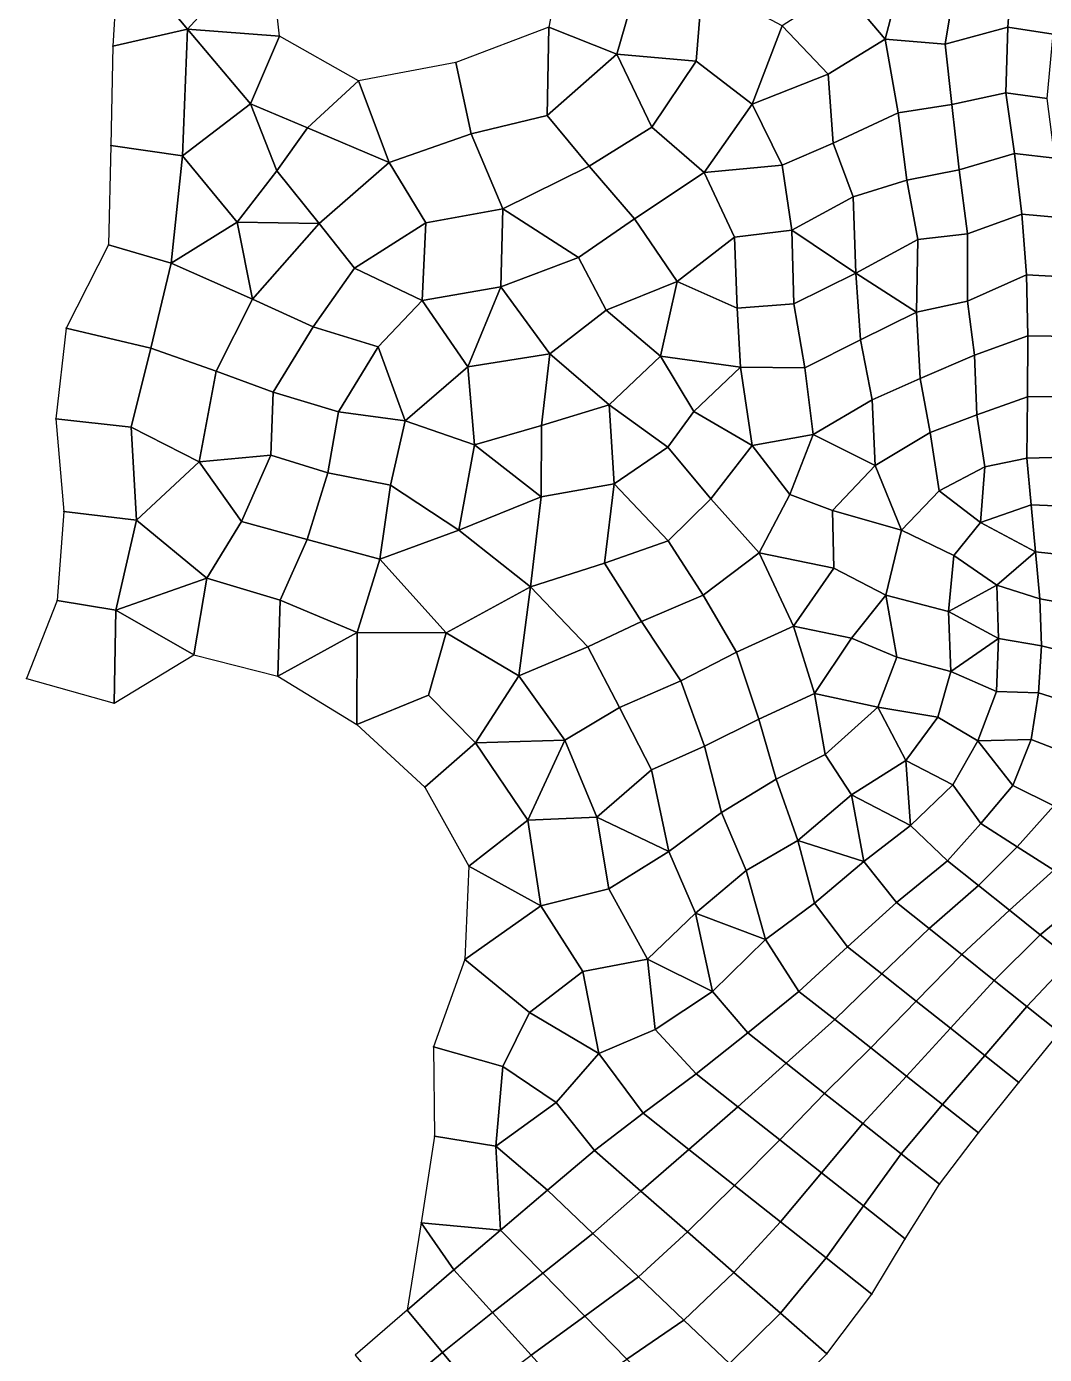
# Model space of a CAD drawing. Extents: x 391089 to 406232, y 6461839 to 6471033.
# Drawn here: x 401178 to 401794, y 6468555 to 6469359 of the extents above; entities that cross this region are included whole.
import ezdxf

# ---------------------------------------------------------------- set-up
doc = ezdxf.new("R2010")
doc.units = 0
for name, color, linetype in [('MESH_BOUND', 25, 'CONTINUOUS'), ('MESH_ELEMS', 18, 'CONTINUOUS'), ('MESH_NODES', 18, 'CONTINUOUS')]:
    doc.layers.add(name, color=color, linetype=linetype)

msp = doc.modelspace()

# ---------------------------------------------------------------- linework, layer by layer
at = {"layer": 'MESH_BOUND', "color": 25}
for points in [[(401505.142, 6469417.38, 6.546), (401494.014, 6469358.55, 4.592)], [(401233.643, 6469407.11, 6.257), (401230.138, 6469347.1, 6.205)], [(401330.857, 6469353.27, 5.909), (401324.575, 6469411.46, 5.695)], [(401494.014, 6469358.55, 4.592), (401437.785, 6469337.23, 4.388)], [(401378.838, 6469326.16, 5.736), (401330.857, 6469353.27, 5.909)], [(401230.138, 6469347.1, 6.205), (401228.76, 6469286.97, 6.684)], [(401437.785, 6469337.23, 4.388), (401378.838, 6469326.16, 5.736)], [(401228.76, 6469286.97, 6.684), (401227.383, 6469226.85, 4.421)], [(401227.383, 6469226.85, 4.421), (401201.821, 6469176.49, 3.175)], [(401201.821, 6469176.49, 3.175), (401195.595, 6469121.65, 3.375)], [(401195.595, 6469121.65, 3.375), (401200.465, 6469065.51, 4.362)], [(401200.465, 6469065.51, 4.362), (401196.325, 6469011.66, 5.537)], [(401196.325, 6469011.66, 5.537), (401177.834, 6468964.44, 3.507)], [(401230.954, 6468949.43, 4.406), (401279.167, 6468978.84, 5.826)], [(401279.167, 6468978.84, 5.826), (401329.901, 6468965.96, 3.94)], [(401329.901, 6468965.96, 3.94), (401377.773, 6468936.52, 3.84)], [(401177.834, 6468964.44, 3.507), (401230.954, 6468949.43, 4.406)], [(401377.773, 6468936.52, 3.84), (401418.859, 6468898.77, 4.076)], [(401418.859, 6468898.77, 4.076), (401445.504, 6468850.85, 4.583)], [(401445.504, 6468850.85, 4.583), (401443.245, 6468794.42, 4.25)], [(401443.245, 6468794.42, 4.25), (401424.222, 6468741.55, 3.701)], [(401778.575, 6468719.85, 6.029), (401803.187, 6468750.17, 0.372)], [(401424.222, 6468741.55, 3.701), (401424.7, 6468687.43, 3.471)], [(401754.056, 6468689.47, 5.296), (401778.575, 6468719.85, 6.029)], [(401424.7, 6468687.43, 3.471), (401416.743, 6468635.05, 4.74)], [(401730.43, 6468658.42, 0.207), (401754.056, 6468689.47, 5.296)], [(401709.738, 6468625.32, 0.165), (401730.43, 6468658.42, 0.207)], [(401416.743, 6468635.05, 4.74), (401408.289, 6468582.2, 1.74)], [(401689.515, 6468591.91, 2.942), (401709.738, 6468625.32, 0.165)], [(401662.349, 6468555.8, 1.501), (401689.515, 6468591.91, 2.942)], [(401408.289, 6468582.2, 1.74), (401376.678, 6468554.92, 1.59)], [(401630.832, 6468523.68, 0.147), (401662.349, 6468555.8, 1.501)]]:
    msp.add_polyline3d(points, dxfattribs=at)
at = {"layer": 'MESH_ELEMS', "color": 178}
for points in [[(401233.643, 6469407.11, 6.257), (401275.284, 6469357.4, 3.971), (401324.575, 6469411.46, 5.695), (401258.901, 6469457.72, 5.839)], [(401494.014, 6469358.55, 4.592), (401535.255, 6469342.34, 4.925), (401548.262, 6469387.87, 5.335), (401505.142, 6469417.38, 6.546)], [(401233.643, 6469407.11, 6.257), (401230.138, 6469347.1, 6.205), (401275.284, 6469357.4, 3.971), (401233.643, 6469407.11, 6.257)], [(401324.575, 6469411.46, 5.695), (401275.284, 6469357.4, 3.971), (401330.857, 6469353.27, 5.909), (401324.575, 6469411.46, 5.695)], [(401671.194, 6469382.65, 5.361), (401697.62, 6469351.37, 4.777), (401708.07, 6469391.58, 5.887), (401671.194, 6469382.65, 5.361)], [(401733.961, 6469348.35, 5.578), (401740.892, 6469391.5, 6.375), (401708.07, 6469391.58, 5.887), (401697.62, 6469351.37, 4.777)], [(401771.891, 6469358.67, 0.027), (401774.766, 6469398.38, 0.017), (401740.892, 6469391.5, 6.375), (401733.961, 6469348.35, 5.578)], [(401804.118, 6469393.17, -0.278), (401774.766, 6469398.38, 0.017), (401771.891, 6469358.67, 0.027), (401799.273, 6469354.4, -0.186)], [(401548.262, 6469387.87, 5.335), (401535.255, 6469342.34, 4.925), (401583.226, 6469338.04, 4.79), (401586.974, 6469385.31, 4.822)], [(401635.268, 6469359.35, 4.998), (401586.974, 6469385.31, 4.822), (401583.226, 6469338.04, 4.79), (401617.004, 6469312.13, 4.78)], [(401663.115, 6469330.11, 3.961), (401697.62, 6469351.37, 4.777), (401671.194, 6469382.65, 5.361), (401635.268, 6469359.35, 4.998)], [(401493.043, 6469305.16, 2.344), (401494.014, 6469358.55, 4.592), (401437.785, 6469337.23, 4.388), (401446.881, 6469294.08, 1.706)], [(401494.014, 6469358.55, 4.592), (401493.043, 6469305.16, 2.344), (401535.255, 6469342.34, 4.925), (401494.014, 6469358.55, 4.592)], [(401617.004, 6469312.13, 4.78), (401663.115, 6469330.11, 3.961), (401635.268, 6469359.35, 4.998), (401617.004, 6469312.13, 4.78)], [(401770.69, 6469318.81, 5.722), (401771.891, 6469358.67, 0.027), (401733.961, 6469348.35, 5.578), (401737.969, 6469311.87, 5.008)], [(401799.273, 6469354.4, -0.186), (401771.891, 6469358.67, 0.027), (401770.69, 6469318.81, 5.722), (401795.738, 6469315.51, -0.002)], [(401275.284, 6469357.4, 3.971), (401230.138, 6469347.1, 6.205), (401228.76, 6469286.97, 6.684), (401272.176, 6469280.71, 4.62)], [(401275.284, 6469357.4, 3.971), (401272.176, 6469280.71, 4.62), (401313.492, 6469312.16, 4.942), (401275.284, 6469357.4, 3.971)], [(401330.857, 6469353.27, 5.909), (401275.284, 6469357.4, 3.971), (401313.492, 6469312.16, 4.942), (401330.857, 6469353.27, 5.909)], [(401347.992, 6469297.75, 4.945), (401378.838, 6469326.16, 5.736), (401330.857, 6469353.27, 5.909), (401313.492, 6469312.16, 4.942)], [(401705.37, 6469306.76, 4.321), (401697.62, 6469351.37, 4.777), (401663.115, 6469330.11, 3.961), (401666.035, 6469288.46, 3.783)], [(401705.37, 6469306.76, 4.321), (401737.969, 6469311.87, 5.008), (401733.961, 6469348.35, 5.578), (401697.62, 6469351.37, 4.777)], [(401556.352, 6469298.13, 2.822), (401535.255, 6469342.34, 4.925), (401493.043, 6469305.16, 2.344), (401518.415, 6469274.42, 2.524)], [(401535.255, 6469342.34, 4.925), (401556.352, 6469298.13, 2.822), (401583.226, 6469338.04, 4.79), (401535.255, 6469342.34, 4.925)], [(401397.391, 6469276.79, 1.88), (401446.881, 6469294.08, 1.706), (401437.785, 6469337.23, 4.388), (401378.838, 6469326.16, 5.736)], [(401556.352, 6469298.13, 2.822), (401588.096, 6469270.74, 3.489), (401617.004, 6469312.13, 4.78), (401583.226, 6469338.04, 4.79)], [(401666.035, 6469288.46, 3.783), (401663.115, 6469330.11, 3.961), (401617.004, 6469312.13, 4.78), (401635.187, 6469275.21, 3.409)], [(401378.838, 6469326.16, 5.736), (401347.992, 6469297.75, 4.945), (401397.391, 6469276.79, 1.88), (401378.838, 6469326.16, 5.736)], [(401737.969, 6469311.87, 5.008), (401742.4, 6469272.33, 4.89), (401775.885, 6469282.22, 6.142), (401770.69, 6469318.81, 5.722)], [(401795.738, 6469315.51, -0.002), (401770.69, 6469318.81, 5.722), (401775.885, 6469282.22, 6.142), (401800.243, 6469279.41, 0.061)], [(401272.176, 6469280.71, 4.62), (401305.311, 6469240.65, 1.566), (401329.256, 6469271.66, 1.854), (401313.492, 6469312.16, 4.942)], [(401329.256, 6469271.66, 1.854), (401347.992, 6469297.75, 4.945), (401313.492, 6469312.16, 4.942), (401329.256, 6469271.66, 1.854)], [(401588.096, 6469270.74, 3.489), (401635.187, 6469275.21, 3.409), (401617.004, 6469312.13, 4.78), (401588.096, 6469270.74, 3.489)], [(401710.775, 6469265.99, 4.326), (401742.4, 6469272.33, 4.89), (401737.969, 6469311.87, 5.008), (401705.37, 6469306.76, 4.321)], [(401466.117, 6469248.62, 1.907), (401518.415, 6469274.42, 2.524), (401493.043, 6469305.16, 2.344), (401446.881, 6469294.08, 1.706)], [(401710.775, 6469265.99, 4.326), (401705.37, 6469306.76, 4.321), (401666.035, 6469288.46, 3.783), (401678.287, 6469256.04, 4.471)], [(401354.908, 6469239.84, 1.407), (401397.391, 6469276.79, 1.88), (401347.992, 6469297.75, 4.945), (401329.256, 6469271.66, 1.854)], [(401545.766, 6469242.55, 4.449), (401588.096, 6469270.74, 3.489), (401556.352, 6469298.13, 2.822), (401518.415, 6469274.42, 2.524)], [(401272.176, 6469280.71, 4.62), (401228.76, 6469286.97, 6.684), (401227.383, 6469226.85, 4.421), (401265.43, 6469215.86, 1.115)], [(401446.881, 6469294.08, 1.706), (401397.391, 6469276.79, 1.88), (401419.597, 6469240.23, 1.584), (401466.117, 6469248.62, 1.907)], [(401678.287, 6469256.04, 4.471), (401666.035, 6469288.46, 3.783), (401635.187, 6469275.21, 3.409), (401641.065, 6469235.72, 4.923)], [(401272.176, 6469280.71, 4.62), (401265.43, 6469215.86, 1.115), (401305.311, 6469240.65, 1.566), (401272.176, 6469280.71, 4.62)], [(401780.362, 6469245.54, 5.926), (401775.885, 6469282.22, 6.142), (401742.4, 6469272.33, 4.89), (401747.51, 6469233.56, 5.165)], [(401800.243, 6469279.41, 0.061), (401775.885, 6469282.22, 6.142), (401780.362, 6469245.54, 5.926), (401805.087, 6469243.34, -0.023)], [(401305.311, 6469240.65, 1.566), (401354.908, 6469239.84, 1.407), (401329.256, 6469271.66, 1.854), (401305.311, 6469240.65, 1.566)], [(401354.908, 6469239.84, 1.407), (401376.338, 6469212.73, 1.317), (401419.597, 6469240.23, 1.584), (401397.391, 6469276.79, 1.88)], [(401511.869, 6469219.18, 3.35), (401545.766, 6469242.55, 4.449), (401518.415, 6469274.42, 2.524), (401466.117, 6469248.62, 1.907)], [(401545.766, 6469242.55, 4.449), (401571.742, 6469204.8, 4.315), (401606.398, 6469231.58, 4.873), (401588.096, 6469270.74, 3.489)], [(401606.398, 6469231.58, 4.873), (401641.065, 6469235.72, 4.923), (401635.187, 6469275.21, 3.409), (401588.096, 6469270.74, 3.489)], [(401717.313, 6469230.21, 5.324), (401747.51, 6469233.56, 5.165), (401742.4, 6469272.33, 4.89), (401710.775, 6469265.99, 4.326)], [(401717.313, 6469230.21, 5.324), (401710.775, 6469265.99, 4.326), (401678.287, 6469256.04, 4.471), (401679.873, 6469209.83, 5.997)], [(401641.065, 6469235.72, 4.923), (401679.873, 6469209.83, 5.997), (401678.287, 6469256.04, 4.471), (401641.065, 6469235.72, 4.923)], [(401464.926, 6469201.44, 1.504), (401466.117, 6469248.62, 1.907), (401419.597, 6469240.23, 1.584), (401417.363, 6469193.29, 1.531)], [(401464.926, 6469201.44, 1.504), (401511.869, 6469219.18, 3.35), (401466.117, 6469248.62, 1.907), (401464.926, 6469201.44, 1.504)], [(401305.311, 6469240.65, 1.566), (401265.43, 6469215.86, 1.115), (401314.55, 6469194.07, 1.239), (401305.311, 6469240.65, 1.566)], [(401314.55, 6469194.07, 1.239), (401354.908, 6469239.84, 1.407), (401305.311, 6469240.65, 1.566), (401314.55, 6469194.07, 1.239)], [(401314.55, 6469194.07, 1.239), (401351.377, 6469177.38, 1.436), (401376.338, 6469212.73, 1.317), (401354.908, 6469239.84, 1.407)], [(401376.338, 6469212.73, 1.317), (401417.363, 6469193.29, 1.531), (401419.597, 6469240.23, 1.584), (401376.338, 6469212.73, 1.317)], [(401545.766, 6469242.55, 4.449), (401511.869, 6469219.18, 3.35), (401528.612, 6469187.31, 2.868), (401571.742, 6469204.8, 4.315)], [(401783.07, 6469208.71, 4.89), (401780.362, 6469245.54, 5.926), (401747.51, 6469233.56, 5.165), (401747.446, 6469192.91, 4.562)], [(401805.087, 6469243.34, -0.023), (401780.362, 6469245.54, 5.926), (401783.07, 6469208.71, 4.89), (401809.522, 6469207.43, 0.022)], [(401571.742, 6469204.8, 4.315), (401608.059, 6469188.55, 4.544), (401606.398, 6469231.58, 4.873), (401571.742, 6469204.8, 4.315)], [(401642.385, 6469191.15, 5.215), (401641.065, 6469235.72, 4.923), (401606.398, 6469231.58, 4.873), (401608.059, 6469188.55, 4.544)], [(401642.385, 6469191.15, 5.215), (401679.873, 6469209.83, 5.997), (401641.065, 6469235.72, 4.923), (401642.385, 6469191.15, 5.215)], [(401716.553, 6469186.17, 4.849), (401717.313, 6469230.21, 5.324), (401679.873, 6469209.83, 5.997), (401716.553, 6469186.17, 4.849)], [(401747.446, 6469192.91, 4.562), (401747.51, 6469233.56, 5.165), (401717.313, 6469230.21, 5.324), (401716.553, 6469186.17, 4.849)], [(401252.977, 6469164.29, 1.277), (401265.43, 6469215.86, 1.115), (401227.383, 6469226.85, 4.421), (401201.821, 6469176.49, 3.175)], [(401314.55, 6469194.07, 1.239), (401265.43, 6469215.86, 1.115), (401252.977, 6469164.29, 1.277), (401292.712, 6469150.38, 1.464)], [(401494.554, 6469160.94, 2.571), (401528.612, 6469187.31, 2.868), (401511.869, 6469219.18, 3.35), (401464.926, 6469201.44, 1.504)], [(401390.773, 6469165.12, 1.911), (401417.363, 6469193.29, 1.531), (401376.338, 6469212.73, 1.317), (401351.377, 6469177.38, 1.436)], [(401642.385, 6469191.15, 5.215), (401649.054, 6469152.48, 3.674), (401682.745, 6469169.38, 4.653), (401679.873, 6469209.83, 5.997)], [(401679.873, 6469209.83, 5.997), (401682.745, 6469169.38, 4.653), (401716.553, 6469186.17, 4.849), (401679.873, 6469209.83, 5.997)], [(401783.951, 6469171.78, 3.747), (401783.07, 6469208.71, 4.89), (401747.446, 6469192.91, 4.562), (401751.668, 6469160.16, 3.583)], [(401809.522, 6469207.43, 0.022), (401783.07, 6469208.71, 4.89), (401783.951, 6469171.78, 3.747), (401812.213, 6469171.34, -0.419)], [(401444.902, 6469153, 1.686), (401464.926, 6469201.44, 1.504), (401417.363, 6469193.29, 1.531), (401444.902, 6469153, 1.686)], [(401494.554, 6469160.94, 2.571), (401464.926, 6469201.44, 1.504), (401444.902, 6469153, 1.686), (401494.554, 6469160.94, 2.571)], [(401561.573, 6469159.51, 3.238), (401571.742, 6469204.8, 4.315), (401528.612, 6469187.31, 2.868), (401561.573, 6469159.51, 3.238)], [(401608.059, 6469188.55, 4.544), (401571.742, 6469204.8, 4.315), (401561.573, 6469159.51, 3.238), (401610.086, 6469152.89, 4.559)], [(401351.377, 6469177.38, 1.436), (401314.55, 6469194.07, 1.239), (401292.712, 6469150.38, 1.464), (401327.161, 6469137.7, 4.027)], [(401444.902, 6469153, 1.686), (401417.363, 6469193.29, 1.531), (401390.773, 6469165.12, 1.911), (401407.027, 6469120.43, 2.289)], [(401610.086, 6469152.89, 4.559), (401649.054, 6469152.48, 3.674), (401642.385, 6469191.15, 5.215), (401608.059, 6469188.55, 4.544)], [(401751.668, 6469160.16, 3.583), (401747.446, 6469192.91, 4.562), (401716.553, 6469186.17, 4.849), (401718.781, 6469145.93, 2.897)], [(401530.486, 6469130.12, 2.281), (401561.573, 6469159.51, 3.238), (401528.612, 6469187.31, 2.868), (401494.554, 6469160.94, 2.571)], [(401682.745, 6469169.38, 4.653), (401689.743, 6469133.17, 2.57), (401718.781, 6469145.93, 2.897), (401716.553, 6469186.17, 4.849)], [(401195.595, 6469121.65, 3.375), (401241.135, 6469116.46, 0.458), (401252.977, 6469164.29, 1.277), (401201.821, 6469176.49, 3.175)], [(401366.639, 6469125.92, 4.175), (401390.773, 6469165.12, 1.911), (401351.377, 6469177.38, 1.436), (401327.161, 6469137.7, 4.027)], [(401689.743, 6469133.17, 2.57), (401682.745, 6469169.38, 4.653), (401649.054, 6469152.48, 3.674), (401653.961, 6469112.07, 2.174)], [(401783.735, 6469134.83, 3.396), (401783.951, 6469171.78, 3.747), (401751.668, 6469160.16, 3.583), (401753.179, 6469124.05, 3.57)], [(401812.213, 6469171.34, -0.419), (401783.951, 6469171.78, 3.747), (401783.735, 6469134.83, 3.396), (401812.94, 6469135.03, -0.503)], [(401241.135, 6469116.46, 0.458), (401282.307, 6469095.48, 1.1), (401292.712, 6469150.38, 1.464), (401252.977, 6469164.29, 1.277)], [(401390.773, 6469165.12, 1.911), (401366.639, 6469125.92, 4.175), (401407.027, 6469120.43, 2.289), (401390.773, 6469165.12, 1.911)], [(401489.652, 6469117.65, 2.4), (401494.554, 6469160.94, 2.571), (401444.902, 6469153, 1.686), (401449.002, 6469105.83, 3.232)], [(401494.554, 6469160.94, 2.571), (401489.652, 6469117.65, 2.4), (401530.486, 6469130.12, 2.281), (401494.554, 6469160.94, 2.571)], [(401565.979, 6469104.53, 3.385), (401581.858, 6469125.98, 3.676), (401561.573, 6469159.51, 3.238), (401530.486, 6469130.12, 2.281)], [(401610.086, 6469152.89, 4.559), (401561.573, 6469159.51, 3.238), (401581.858, 6469125.98, 3.676), (401610.086, 6469152.89, 4.559)], [(401753.179, 6469124.05, 3.57), (401751.668, 6469160.16, 3.583), (401718.781, 6469145.93, 2.897), (401724.794, 6469113.38, 2.829)], [(401325.677, 6469099.67, 5.27), (401327.161, 6469137.7, 4.027), (401292.712, 6469150.38, 1.464), (401282.307, 6469095.48, 1.1)], [(401407.027, 6469120.43, 2.289), (401449.002, 6469105.83, 3.232), (401444.902, 6469153, 1.686), (401407.027, 6469120.43, 2.289)], [(401616.985, 6469105.5, 3.161), (401610.086, 6469152.89, 4.559), (401581.858, 6469125.98, 3.676), (401616.985, 6469105.5, 3.161)], [(401616.985, 6469105.5, 3.161), (401653.961, 6469112.07, 2.174), (401649.054, 6469152.48, 3.674), (401610.086, 6469152.89, 4.559)], [(401724.794, 6469113.38, 2.829), (401718.781, 6469145.93, 2.897), (401689.743, 6469133.17, 2.57), (401691.526, 6469093.3, 2.458)], [(401360.303, 6469088.97, 4.999), (401366.639, 6469125.92, 4.175), (401327.161, 6469137.7, 4.027), (401325.677, 6469099.67, 5.27)], [(401783.257, 6469097.88, 0.071), (401783.735, 6469134.83, 3.396), (401753.179, 6469124.05, 3.57), (401757.998, 6469092.54, 2.99)], [(401812.94, 6469135.03, -0.503), (401783.735, 6469134.83, 3.396), (401783.257, 6469097.88, 0.071), (401813.444, 6469098.69, -0.458)], [(401407.027, 6469120.43, 2.289), (401366.639, 6469125.92, 4.175), (401360.303, 6469088.97, 4.999), (401398.152, 6469081.49, 3.454)], [(401489.652, 6469117.65, 2.4), (401489.432, 6469074.36, 2.952), (401533.6, 6469082.24, 3.242), (401530.486, 6469130.12, 2.281)], [(401565.979, 6469104.53, 3.385), (401530.486, 6469130.12, 2.281), (401533.6, 6469082.24, 3.242), (401565.979, 6469104.53, 3.385)], [(401592.051, 6469073.1, 3.656), (401616.985, 6469105.5, 3.161), (401581.858, 6469125.98, 3.676), (401565.979, 6469104.53, 3.385)], [(401653.961, 6469112.07, 2.174), (401691.526, 6469093.3, 2.458), (401689.743, 6469133.17, 2.57), (401653.961, 6469112.07, 2.174)], [(401241.135, 6469116.46, 0.458), (401195.595, 6469121.65, 3.375), (401200.465, 6469065.51, 4.362), (401244.344, 6469060.35, 2.959)], [(401449.002, 6469105.83, 3.232), (401407.027, 6469120.43, 2.289), (401398.152, 6469081.49, 3.454), (401439.551, 6469054.32, 2.926)], [(401489.652, 6469117.65, 2.4), (401449.002, 6469105.83, 3.232), (401489.432, 6469074.36, 2.952), (401489.652, 6469117.65, 2.4)], [(401757.998, 6469092.54, 2.99), (401753.179, 6469124.05, 3.57), (401724.794, 6469113.38, 2.829), (401730.365, 6469077.99, 2.789)], [(401244.344, 6469060.35, 2.959), (401282.307, 6469095.48, 1.1), (401241.135, 6469116.46, 0.458), (401244.344, 6469060.35, 2.959)], [(401653.961, 6469112.07, 2.174), (401616.985, 6469105.5, 3.161), (401639.807, 6469075.83, 3.133), (401653.961, 6469112.07, 2.174)], [(401665.78, 6469066.17, 1.876), (401691.526, 6469093.3, 2.458), (401653.961, 6469112.07, 2.174), (401639.807, 6469075.83, 3.133)], [(401730.365, 6469077.99, 2.789), (401724.794, 6469113.38, 2.829), (401691.526, 6469093.3, 2.458), (401707.517, 6469054.16, 2.76)], [(401449.002, 6469105.83, 3.232), (401439.551, 6469054.32, 2.926), (401489.432, 6469074.36, 2.952), (401449.002, 6469105.83, 3.232)], [(401533.6, 6469082.24, 3.242), (401566.194, 6469047.7, 2.586), (401592.051, 6469073.1, 3.656), (401565.979, 6469104.53, 3.385)], [(401592.051, 6469073.1, 3.656), (401621.347, 6469040.56, 1.24), (401639.807, 6469075.83, 3.133), (401616.985, 6469105.5, 3.161)], [(401244.344, 6469060.35, 2.959), (401286.917, 6469025.18, 0.771), (401307.881, 6469059.48, 2.105), (401282.307, 6469095.48, 1.1)], [(401325.677, 6469099.67, 5.27), (401282.307, 6469095.48, 1.1), (401307.881, 6469059.48, 2.105), (401325.677, 6469099.67, 5.27)], [(401347.643, 6469048.51, 2.543), (401360.303, 6469088.97, 4.999), (401325.677, 6469099.67, 5.27), (401307.881, 6469059.48, 2.105)], [(401665.78, 6469066.17, 1.876), (401707.517, 6469054.16, 2.76), (401691.526, 6469093.3, 2.458), (401665.78, 6469066.17, 1.876)], [(401785.892, 6469069.46, 2.93), (401783.257, 6469097.88, 0.071), (401757.998, 6469092.54, 2.99), (401755.306, 6469058.83, 3.544)], [(401815.832, 6469068.28, -0.221), (401813.444, 6469098.69, -0.458), (401783.257, 6469097.88, 0.071), (401785.892, 6469069.46, 2.93)], [(401347.643, 6469048.51, 2.543), (401391.659, 6469036.59, 2.508), (401398.152, 6469081.49, 3.454), (401360.303, 6469088.97, 4.999)], [(401757.998, 6469092.54, 2.99), (401730.365, 6469077.99, 2.789), (401755.306, 6469058.83, 3.544), (401757.998, 6469092.54, 2.99)], [(401391.659, 6469036.59, 2.508), (401439.551, 6469054.32, 2.926), (401398.152, 6469081.49, 3.454), (401391.659, 6469036.59, 2.508)], [(401527.732, 6469034.32, 2.916), (401533.6, 6469082.24, 3.242), (401489.432, 6469074.36, 2.952), (401482.952, 6469019.93, 2.76)], [(401533.6, 6469082.24, 3.242), (401527.732, 6469034.32, 2.916), (401566.194, 6469047.7, 2.586), (401533.6, 6469082.24, 3.242)], [(401739.166, 6469038.82, 3.43), (401755.306, 6469058.83, 3.544), (401730.365, 6469077.99, 2.789), (401707.517, 6469054.16, 2.76)], [(401489.432, 6469074.36, 2.952), (401439.551, 6469054.32, 2.926), (401482.952, 6469019.93, 2.76), (401489.432, 6469074.36, 2.952)], [(401587.47, 6469014.96, 2.557), (401621.347, 6469040.56, 1.24), (401592.051, 6469073.1, 3.656), (401566.194, 6469047.7, 2.586)], [(401621.347, 6469040.56, 1.24), (401666.548, 6469031.15, 2.034), (401665.78, 6469066.17, 1.876), (401639.807, 6469075.83, 3.133)], [(401785.892, 6469069.46, 2.93), (401755.306, 6469058.83, 3.544), (401788.526, 6469041.04, 0.111), (401785.892, 6469069.46, 2.93)], [(401818.219, 6469037.88, -0.257), (401815.832, 6469068.28, -0.221), (401785.892, 6469069.46, 2.93), (401788.526, 6469041.04, 0.111)], [(401231.796, 6469005.73, 1.242), (401244.344, 6469060.35, 2.959), (401200.465, 6469065.51, 4.362), (401196.325, 6469011.66, 5.537)], [(401666.548, 6469031.15, 2.034), (401697.992, 6469014.85, 3.044), (401707.517, 6469054.16, 2.76), (401665.78, 6469066.17, 1.876)], [(401286.917, 6469025.18, 0.771), (401244.344, 6469060.35, 2.959), (401231.796, 6469005.73, 1.242), (401286.917, 6469025.18, 0.771)], [(401331.263, 6469011.89, 0.131), (401347.643, 6469048.51, 2.543), (401307.881, 6469059.48, 2.105), (401286.917, 6469025.18, 0.771)], [(401431.791, 6468992.12, 1.418), (401482.952, 6469019.93, 2.76), (401439.551, 6469054.32, 2.926), (401391.659, 6469036.59, 2.508)], [(401697.992, 6469014.85, 3.044), (401735.872, 6469004.91, 3.216), (401739.166, 6469038.82, 3.43), (401707.517, 6469054.16, 2.76)], [(401765.249, 6469020.85, 2.531), (401788.526, 6469041.04, 0.111), (401755.306, 6469058.83, 3.544), (401739.166, 6469038.82, 3.43)], [(401378.007, 6468992.38, 0.201), (401391.659, 6469036.59, 2.508), (401347.643, 6469048.51, 2.543), (401331.263, 6469011.89, 0.131)], [(401566.194, 6469047.7, 2.586), (401527.732, 6469034.32, 2.916), (401550.175, 6468999.02, 1.428), (401587.47, 6469014.96, 2.557)], [(401642.131, 6468996.22, 2.01), (401621.347, 6469040.56, 1.24), (401587.47, 6469014.96, 2.557), (401607.614, 6468980.42, 2.23)], [(401621.347, 6469040.56, 1.24), (401642.131, 6468996.22, 2.01), (401666.548, 6469031.15, 2.034), (401621.347, 6469040.56, 1.24)], [(401765.249, 6469020.85, 2.531), (401739.166, 6469038.82, 3.43), (401735.872, 6469004.91, 3.216), (401765.249, 6469020.85, 2.531)], [(401765.249, 6469020.85, 2.531), (401791.161, 6469012.62, 0.153), (401788.526, 6469041.04, 0.111), (401765.249, 6469020.85, 2.531)], [(401820.607, 6469007.48, 0.025), (401818.219, 6469037.88, -0.257), (401788.526, 6469041.04, 0.111), (401791.161, 6469012.62, 0.153)], [(401391.659, 6469036.59, 2.508), (401378.007, 6468992.38, 0.201), (401431.791, 6468992.12, 1.418), (401391.659, 6469036.59, 2.508)], [(401517.677, 6468983.57, 1.041), (401550.175, 6468999.02, 1.428), (401527.732, 6469034.32, 2.916), (401482.952, 6469019.93, 2.76)], [(401677.308, 6468988.92, 2.281), (401697.992, 6469014.85, 3.044), (401666.548, 6469031.15, 2.034), (401642.131, 6468996.22, 2.01)], [(401286.917, 6469025.18, 0.771), (401231.796, 6469005.73, 1.242), (401279.167, 6468978.84, 5.826), (401286.917, 6469025.18, 0.771)], [(401331.263, 6469011.89, 0.131), (401286.917, 6469025.18, 0.771), (401279.167, 6468978.84, 5.826), (401329.901, 6468965.96, 3.94)], [(401431.791, 6468992.12, 1.418), (401475.838, 6468966, 0.315), (401482.952, 6469019.93, 2.76), (401431.791, 6468992.12, 1.418)], [(401482.952, 6469019.93, 2.76), (401475.838, 6468966, 0.315), (401517.677, 6468983.57, 1.041), (401482.952, 6469019.93, 2.76)], [(401587.47, 6469014.96, 2.557), (401550.175, 6468999.02, 1.428), (401573.963, 6468963.11, 1.74), (401607.614, 6468980.42, 2.23)], [(401704.735, 6468977.35, 4.102), (401697.992, 6469014.85, 3.044), (401677.308, 6468988.92, 2.281), (401704.735, 6468977.35, 4.102)], [(401704.735, 6468977.35, 4.102), (401737.265, 6468968.75, 5.53), (401735.872, 6469004.91, 3.216), (401697.992, 6469014.85, 3.044)], [(401766.097, 6468988.72, 2.806), (401765.249, 6469020.85, 2.531), (401735.872, 6469004.91, 3.216), (401766.097, 6468988.72, 2.806)], [(401791.161, 6469012.62, 0.153), (401765.249, 6469020.85, 2.531), (401766.097, 6468988.72, 2.806), (401792.286, 6468984.16, 1.454)], [(401231.796, 6469005.73, 1.242), (401196.325, 6469011.66, 5.537), (401177.834, 6468964.44, 3.507), (401230.954, 6468949.43, 4.406)], [(401230.954, 6468949.43, 4.406), (401279.167, 6468978.84, 5.826), (401231.796, 6469005.73, 1.242), (401230.954, 6468949.43, 4.406)], [(401331.263, 6469011.89, 0.131), (401329.901, 6468965.96, 3.94), (401378.007, 6468992.38, 0.201), (401331.263, 6469011.89, 0.131)], [(401735.872, 6469004.91, 3.216), (401737.265, 6468968.75, 5.53), (401766.097, 6468988.72, 2.806), (401735.872, 6469004.91, 3.216)], [(401821.788, 6468977.04, -0.228), (401820.607, 6469007.48, 0.025), (401791.161, 6469012.62, 0.153), (401792.286, 6468984.16, 1.454)], [(401550.175, 6468999.02, 1.428), (401517.677, 6468983.57, 1.041), (401536.713, 6468946.85, 1.342), (401573.963, 6468963.11, 1.74)], [(401378.007, 6468992.38, 0.201), (401329.901, 6468965.96, 3.94), (401377.773, 6468936.52, 3.84), (401378.007, 6468992.38, 0.201)], [(401421.251, 6468954.39, 0.165), (401431.791, 6468992.12, 1.418), (401378.007, 6468992.38, 0.201), (401377.773, 6468936.52, 3.84)], [(401475.838, 6468966, 0.315), (401431.791, 6468992.12, 1.418), (401421.251, 6468954.39, 0.165), (401449.667, 6468925.58, 0.505)], [(401654.727, 6468955.28, 1.771), (401642.131, 6468996.22, 2.01), (401607.614, 6468980.42, 2.23), (401621.043, 6468939.93, 2.419)], [(401677.308, 6468988.92, 2.281), (401642.131, 6468996.22, 2.01), (401654.727, 6468955.28, 1.771), (401677.308, 6468988.92, 2.281)], [(401693.126, 6468947.03, 3.034), (401704.735, 6468977.35, 4.102), (401677.308, 6468988.92, 2.281), (401654.727, 6468955.28, 1.771)], [(401766.097, 6468988.72, 2.806), (401737.265, 6468968.75, 5.53), (401764.89, 6468956.53, 2.739), (401766.097, 6468988.72, 2.806)], [(401792.286, 6468984.16, 1.454), (401766.097, 6468988.72, 2.806), (401764.89, 6468956.53, 2.739), (401790.402, 6468955.71, 0.2)], [(401503.748, 6468927.07, 0.665), (401536.713, 6468946.85, 1.342), (401517.677, 6468983.57, 1.041), (401475.838, 6468966, 0.315)], [(401819.26, 6468946.68, -0.077), (401821.788, 6468977.04, -0.228), (401792.286, 6468984.16, 1.454), (401790.402, 6468955.71, 0.2)], [(401588.216, 6468923.41, 1.925), (401621.043, 6468939.93, 2.419), (401607.614, 6468980.42, 2.23), (401573.963, 6468963.11, 1.74)], [(401729.446, 6468940.98, 4.562), (401737.265, 6468968.75, 5.53), (401704.735, 6468977.35, 4.102), (401693.126, 6468947.03, 3.034)], [(401475.838, 6468966, 0.315), (401449.667, 6468925.58, 0.505), (401503.748, 6468927.07, 0.665), (401475.838, 6468966, 0.315)], [(401764.89, 6468956.53, 2.739), (401737.265, 6468968.75, 5.53), (401729.446, 6468940.98, 4.562), (401753.754, 6468926.65, 1.605)], [(401588.216, 6468923.41, 1.925), (401573.963, 6468963.11, 1.74), (401536.713, 6468946.85, 1.342), (401556.06, 6468909.2, 1.748)], [(401421.251, 6468954.39, 0.165), (401377.773, 6468936.52, 3.84), (401418.859, 6468898.77, 4.076), (401449.667, 6468925.58, 0.505)], [(401661.329, 6468918.36, 1.992), (401654.727, 6468955.28, 1.771), (401621.043, 6468939.93, 2.419), (401631.674, 6468903.51, 2.029)], [(401693.126, 6468947.03, 3.034), (401654.727, 6468955.28, 1.771), (401661.329, 6468918.36, 1.992), (401693.126, 6468947.03, 3.034)], [(401786.05, 6468927.5, 0.247), (401790.402, 6468955.71, 0.2), (401764.89, 6468956.53, 2.739), (401753.754, 6468926.65, 1.605)], [(401814.653, 6468916.53, -0.3), (401819.26, 6468946.68, -0.077), (401790.402, 6468955.71, 0.2), (401786.05, 6468927.5, 0.247)], [(401556.06, 6468909.2, 1.748), (401536.713, 6468946.85, 1.342), (401503.748, 6468927.07, 0.665), (401523.044, 6468880.58, 1.143)], [(401710.063, 6468914.89, 3.293), (401693.126, 6468947.03, 3.034), (401661.329, 6468918.36, 1.992), (401677.198, 6468894.02, 2.554)], [(401710.063, 6468914.89, 3.293), (401729.446, 6468940.98, 4.562), (401693.126, 6468947.03, 3.034), (401710.063, 6468914.89, 3.293)], [(401738.499, 6468900.1, 2.614), (401753.754, 6468926.65, 1.605), (401729.446, 6468940.98, 4.562), (401710.063, 6468914.89, 3.293)], [(401631.674, 6468903.51, 2.029), (401621.043, 6468939.93, 2.419), (401588.216, 6468923.41, 1.925), (401598.548, 6468883.3, 1.729)], [(401481.23, 6468878.74, 0.766), (401449.667, 6468925.58, 0.505), (401418.859, 6468898.77, 4.076), (401445.504, 6468850.85, 4.583)], [(401503.748, 6468927.07, 0.665), (401449.667, 6468925.58, 0.505), (401481.23, 6468878.74, 0.766), (401503.748, 6468927.07, 0.665)], [(401523.044, 6468880.58, 1.143), (401503.748, 6468927.07, 0.665), (401481.23, 6468878.74, 0.766), (401523.044, 6468880.58, 1.143)], [(401774.827, 6468899.65, 0.282), (401753.754, 6468926.65, 1.605), (401738.499, 6468900.1, 2.614), (401755.407, 6468876.66, 0.298)], [(401786.05, 6468927.5, 0.247), (401753.754, 6468926.65, 1.605), (401774.827, 6468899.65, 0.282), (401786.05, 6468927.5, 0.247)], [(401814.653, 6468916.53, -0.3), (401786.05, 6468927.5, 0.247), (401774.827, 6468899.65, 0.282), (401799.602, 6468887.38, -0.197)], [(401556.06, 6468909.2, 1.748), (401566.607, 6468859.84, 1.422), (401598.548, 6468883.3, 1.729), (401588.216, 6468923.41, 1.925)], [(401677.198, 6468894.02, 2.554), (401661.329, 6468918.36, 1.992), (401631.674, 6468903.51, 2.029), (401644.713, 6468866.5, 1.711)], [(401556.06, 6468909.2, 1.748), (401523.044, 6468880.58, 1.143), (401566.607, 6468859.84, 1.422), (401556.06, 6468909.2, 1.748)], [(401710.063, 6468914.89, 3.293), (401677.198, 6468894.02, 2.554), (401713.024, 6468875.54, 3.418), (401710.063, 6468914.89, 3.293)], [(401713.024, 6468875.54, 3.418), (401738.499, 6468900.1, 2.614), (401710.063, 6468914.89, 3.293), (401713.024, 6468875.54, 3.418)], [(401598.548, 6468883.3, 1.729), (401613.454, 6468848.29, 1.626), (401644.713, 6468866.5, 1.711), (401631.674, 6468903.51, 2.029)], [(401684.721, 6468853.74, 3.106), (401677.198, 6468894.02, 2.554), (401644.713, 6468866.5, 1.711), (401684.721, 6468853.74, 3.106)], [(401713.024, 6468875.54, 3.418), (401677.198, 6468894.02, 2.554), (401684.721, 6468853.74, 3.106), (401713.024, 6468875.54, 3.418)], [(401713.024, 6468875.54, 3.418), (401735.301, 6468854.13, 0.272), (401755.407, 6468876.66, 0.298), (401738.499, 6468900.1, 2.614)], [(401799.602, 6468887.38, -0.197), (401774.827, 6468899.65, 0.282), (401755.407, 6468876.66, 0.298), (401777.555, 6468862.57, 0.064)], [(401824.378, 6468875.12, -3.526), (401799.602, 6468887.38, -0.197), (401777.555, 6468862.57, 0.064), (401799.702, 6468848.48, -3.385)], [(401481.23, 6468878.74, 0.766), (401445.504, 6468850.85, 4.583), (401489.075, 6468826.96, 1.001), (401481.23, 6468878.74, 0.766)], [(401523.044, 6468880.58, 1.143), (401481.23, 6468878.74, 0.766), (401489.075, 6468826.96, 1.001), (401530.325, 6468837.12, 1.418)], [(401523.044, 6468880.58, 1.143), (401530.325, 6468837.12, 1.418), (401566.607, 6468859.84, 1.422), (401523.044, 6468880.58, 1.143)], [(401566.607, 6468859.84, 1.422), (401582.775, 6468822.43, 1.548), (401613.454, 6468848.29, 1.626), (401598.548, 6468883.3, 1.729)], [(401777.555, 6468862.57, 0.064), (401755.407, 6468876.66, 0.298), (401735.301, 6468854.13, 0.272), (401754.031, 6468839.21, 0.057)], [(401704.397, 6468828.87, 0.247), (401735.301, 6468854.13, 0.272), (401713.024, 6468875.54, 3.418), (401684.721, 6468853.74, 3.106)], [(401654.856, 6468828.48, 1.993), (401644.713, 6468866.5, 1.711), (401613.454, 6468848.29, 1.626), (401625.178, 6468806.51, 1.413)], [(401644.713, 6468866.5, 1.711), (401654.856, 6468828.48, 1.993), (401684.721, 6468853.74, 3.106), (401644.713, 6468866.5, 1.711)], [(401799.702, 6468848.48, -3.385), (401777.555, 6468862.57, 0.064), (401754.031, 6468839.21, 0.057), (401772.761, 6468824.28, -3.61)], [(401582.775, 6468822.43, 1.548), (401566.607, 6468859.84, 1.422), (401530.325, 6468837.12, 1.418), (401553.641, 6468794.61, 1.605)], [(401704.397, 6468828.87, 0.247), (401684.721, 6468853.74, 3.106), (401654.856, 6468828.48, 1.993), (401674.853, 6468802.04, 1.062)], [(401704.397, 6468828.87, 0.247), (401724.155, 6468813.13, -0.06), (401754.031, 6468839.21, 0.057), (401735.301, 6468854.13, 0.272)], [(401489.075, 6468826.96, 1.001), (401445.504, 6468850.85, 4.583), (401443.245, 6468794.42, 4.25), (401489.075, 6468826.96, 1.001)], [(401582.775, 6468822.43, 1.548), (401625.178, 6468806.51, 1.413), (401613.454, 6468848.29, 1.626), (401582.775, 6468822.43, 1.548)], [(401821.85, 6468834.38, -3.413), (401799.702, 6468848.48, -3.385), (401772.761, 6468824.28, -3.61), (401791.491, 6468809.36, -3.198)], [(401530.325, 6468837.12, 1.418), (401489.075, 6468826.96, 1.001), (401514.536, 6468787.03, 1.494), (401553.641, 6468794.61, 1.605)], [(401724.155, 6468813.13, -0.06), (401743.913, 6468797.39, -3.946), (401772.761, 6468824.28, -3.61), (401754.031, 6468839.21, 0.057)], [(401625.178, 6468806.51, 1.413), (401645.399, 6468775.11, 1.023), (401674.853, 6468802.04, 1.062), (401654.856, 6468828.48, 1.993)], [(401674.853, 6468802.04, 1.062), (401695.597, 6468785.61, -0.079), (401724.155, 6468813.13, -0.06), (401704.397, 6468828.87, 0.247)], [(401843.997, 6468820.29, 0.113), (401821.85, 6468834.38, -3.413), (401791.491, 6468809.36, -3.198), (401810.221, 6468794.43, 0.058)], [(401489.075, 6468826.96, 1.001), (401443.245, 6468794.42, 4.25), (401482.354, 6468762.28, 1.345), (401514.536, 6468787.03, 1.494)], [(401553.641, 6468794.61, 1.605), (401593.066, 6468775.05, 1.534), (401582.775, 6468822.43, 1.548), (401553.641, 6468794.61, 1.605)], [(401593.066, 6468775.05, 1.534), (401625.178, 6468806.51, 1.413), (401582.775, 6468822.43, 1.548), (401593.066, 6468775.05, 1.534)], [(401743.913, 6468797.39, -3.946), (401763.671, 6468781.65, -2.696), (401791.491, 6468809.36, -3.198), (401772.761, 6468824.28, -3.61)], [(401695.597, 6468785.61, -0.079), (401716.342, 6468769.17, -3.657), (401743.913, 6468797.39, -3.946), (401724.155, 6468813.13, -0.06)], [(401593.066, 6468775.05, 1.534), (401614.398, 6468749.97, 1.043), (401645.399, 6468775.11, 1.023), (401625.178, 6468806.51, 1.413)], [(401763.671, 6468781.65, -2.696), (401783.429, 6468765.91, 0.137), (401810.221, 6468794.43, 0.058), (401791.491, 6468809.36, -3.198)], [(401645.399, 6468775.11, 1.023), (401667.13, 6468757.98, -0.374), (401695.597, 6468785.61, -0.079), (401674.853, 6468802.04, 1.062)], [(401716.342, 6468769.17, -3.657), (401737.086, 6468752.73, -2.63), (401763.671, 6468781.65, -2.696), (401743.913, 6468797.39, -3.946)], [(401424.222, 6468741.55, 3.701), (401466.191, 6468729.56, 1.425), (401482.354, 6468762.28, 1.345), (401443.245, 6468794.42, 4.25)], [(401558.329, 6468752, 1.378), (401553.641, 6468794.61, 1.605), (401514.536, 6468787.03, 1.494), (401524.357, 6468737.58, 1.493)], [(401558.329, 6468752, 1.378), (401593.066, 6468775.05, 1.534), (401553.641, 6468794.61, 1.605), (401558.329, 6468752, 1.378)], [(401783.429, 6468765.91, 0.137), (401803.187, 6468750.17, 0.372), (401828.951, 6468779.5, 0.359), (401810.221, 6468794.43, 0.058)], [(401482.354, 6468762.28, 1.345), (401524.357, 6468737.58, 1.493), (401514.536, 6468787.03, 1.494), (401482.354, 6468762.28, 1.345)], [(401667.13, 6468757.98, -0.374), (401688.862, 6468740.85, -2.607), (401716.342, 6468769.17, -3.657), (401695.597, 6468785.61, -0.079)], [(401737.086, 6468752.73, -2.63), (401757.831, 6468736.29, 0.029), (401783.429, 6468765.91, 0.137), (401763.671, 6468781.65, -2.696)], [(401583.093, 6468725.22, 1.247), (401614.398, 6468749.97, 1.043), (401593.066, 6468775.05, 1.534), (401558.329, 6468752, 1.378)], [(401614.398, 6468749.97, 1.043), (401637.605, 6468731.66, -0.216), (401667.13, 6468757.98, -0.374), (401645.399, 6468775.11, 1.023)], [(401688.862, 6468740.85, -2.607), (401710.593, 6468723.72, -2.279), (401737.086, 6468752.73, -2.63), (401716.342, 6468769.17, -3.657)], [(401757.831, 6468736.29, 0.029), (401778.575, 6468719.85, 6.029), (401803.187, 6468750.17, 0.372), (401783.429, 6468765.91, 0.137)], [(401524.357, 6468737.58, 1.493), (401482.354, 6468762.28, 1.345), (401466.191, 6468729.56, 1.425), (401498.495, 6468707.86, 1.12)], [(401637.605, 6468731.66, -0.216), (401660.811, 6468713.35, -2.357), (401688.862, 6468740.85, -2.607), (401667.13, 6468757.98, -0.374)], [(401551.084, 6468701.38, 1.512), (401583.093, 6468725.22, 1.247), (401558.329, 6468752, 1.378), (401524.357, 6468737.58, 1.493)], [(401583.093, 6468725.22, 1.247), (401608.422, 6468705.24, -0.323), (401637.605, 6468731.66, -0.216), (401614.398, 6468749.97, 1.043)], [(401710.593, 6468723.72, -2.279), (401732.325, 6468706.6, 0.106), (401757.831, 6468736.29, 0.029), (401737.086, 6468752.73, -2.63)], [(401424.7, 6468687.43, 3.471), (401461.941, 6468681.46, 1.105), (401466.191, 6468729.56, 1.425), (401424.222, 6468741.55, 3.701)], [(401660.811, 6468713.35, -2.357), (401684.017, 6468695.04, -1.871), (401710.593, 6468723.72, -2.279), (401688.862, 6468740.85, -2.607)], [(401551.084, 6468701.38, 1.512), (401524.357, 6468737.58, 1.493), (401498.495, 6468707.86, 1.12), (401521.566, 6468678.74, 0.955)], [(401608.422, 6468705.24, -0.323), (401633.751, 6468685.26, -1.938), (401660.811, 6468713.35, -2.357), (401637.605, 6468731.66, -0.216)], [(401732.325, 6468706.6, 0.106), (401754.056, 6468689.47, 5.296), (401778.575, 6468719.85, 6.029), (401757.831, 6468736.29, 0.029)], [(401461.941, 6468681.46, 1.105), (401498.495, 6468707.86, 1.12), (401466.191, 6468729.56, 1.425), (401461.941, 6468681.46, 1.105)], [(401551.084, 6468701.38, 1.512), (401578.77, 6468679.49, -0.212), (401608.422, 6468705.24, -0.323), (401583.093, 6468725.22, 1.247)], [(401684.017, 6468695.04, -1.871), (401707.224, 6468676.73, -0.098), (401732.325, 6468706.6, 0.106), (401710.593, 6468723.72, -2.279)], [(401493.165, 6468654.7, 0.082), (401521.566, 6468678.74, 0.955), (401498.495, 6468707.86, 1.12), (401461.941, 6468681.46, 1.105)], [(401633.751, 6468685.26, -1.938), (401659.08, 6468665.28, -1.602), (401684.017, 6468695.04, -1.871), (401660.811, 6468713.35, -2.357)], [(401549.723, 6468654.16, -0.385), (401578.77, 6468679.49, -0.212), (401551.084, 6468701.38, 1.512), (401521.566, 6468678.74, 0.955)], [(401578.77, 6468679.49, -0.212), (401606.456, 6468657.59, -1.392), (401633.751, 6468685.26, -1.938), (401608.422, 6468705.24, -0.323)], [(401707.224, 6468676.73, -0.098), (401730.43, 6468658.42, 0.207), (401754.056, 6468689.47, 5.296), (401732.325, 6468706.6, 0.106)], [(401659.08, 6468665.28, -1.602), (401684.409, 6468645.3, -0.27), (401707.224, 6468676.73, -0.098), (401684.017, 6468695.04, -1.871)], [(401416.743, 6468635.05, 4.74), (401464.764, 6468630.66, 1.648), (401461.941, 6468681.46, 1.105), (401424.7, 6468687.43, 3.471)], [(401606.456, 6468657.59, -1.392), (401634.143, 6468635.7, -1.245), (401659.08, 6468665.28, -1.602), (401633.751, 6468685.26, -1.938)], [(401493.165, 6468654.7, 0.082), (401461.941, 6468681.46, 1.105), (401464.764, 6468630.66, 1.648), (401493.165, 6468654.7, 0.082)], [(401520.699, 6468628.5, -0.506), (401549.723, 6468654.16, -0.385), (401521.566, 6468678.74, 0.955), (401493.165, 6468654.7, 0.082)], [(401577.879, 6468629.57, -1.026), (401606.456, 6468657.59, -1.392), (401578.77, 6468679.49, -0.212), (401549.723, 6468654.16, -0.385)], [(401684.409, 6468645.3, -0.27), (401709.738, 6468625.32, 0.165), (401730.43, 6468658.42, 0.207), (401707.224, 6468676.73, -0.098)], [(401634.143, 6468635.7, -1.245), (401661.829, 6468613.81, -0.374), (401684.409, 6468645.3, -0.27), (401659.08, 6468665.28, -1.602)], [(401490.266, 6468604.59, -0.19), (401520.699, 6468628.5, -0.506), (401493.165, 6468654.7, 0.082), (401464.764, 6468630.66, 1.648)], [(401548.232, 6468602.29, -0.815), (401577.879, 6468629.57, -1.026), (401549.723, 6468654.16, -0.385), (401520.699, 6468628.5, -0.506)], [(401606.036, 6468604.98, -1.091), (401634.143, 6468635.7, -1.245), (401606.456, 6468657.59, -1.392), (401577.879, 6468629.57, -1.026)], [(401661.829, 6468613.81, -0.374), (401689.515, 6468591.91, 2.942), (401709.738, 6468625.32, 0.165), (401684.409, 6468645.3, -0.27)], [(401634.192, 6468580.39, -0.54), (401661.829, 6468613.81, -0.374), (401634.143, 6468635.7, -1.245), (401606.036, 6468604.98, -1.091)], [(401408.289, 6468582.2, 1.74), (401436.46, 6468606.51, 1.712), (401416.743, 6468635.05, 4.74), (401408.289, 6468582.2, 1.74)], [(401464.764, 6468630.66, 1.648), (401416.743, 6468635.05, 4.74), (401436.46, 6468606.51, 1.712), (401464.764, 6468630.66, 1.648)], [(401459.842, 6468580.67, -0.079), (401490.266, 6468604.59, -0.19), (401464.764, 6468630.66, 1.648), (401436.46, 6468606.51, 1.712)], [(401515.768, 6468578.52, -0.88), (401548.232, 6468602.29, -0.815), (401520.699, 6468628.5, -0.506), (401490.266, 6468604.59, -0.19)], [(401575.765, 6468576.09, -1.813), (401606.036, 6468604.98, -1.091), (401577.879, 6468629.57, -1.026), (401548.232, 6468602.29, -0.815)], [(401662.349, 6468555.8, 1.501), (401689.515, 6468591.91, 2.942), (401661.829, 6468613.81, -0.374), (401634.192, 6468580.39, -0.54)], [(401429.635, 6468556.44, -0.221), (401459.842, 6468580.67, -0.079), (401436.46, 6468606.51, 1.712), (401408.289, 6468582.2, 1.74)], [(401483.225, 6468554.83, -1.559), (401515.768, 6468578.52, -0.88), (401490.266, 6468604.59, -0.19), (401459.842, 6468580.67, -0.079)], [(401603.299, 6468549.88, -0.673), (401634.192, 6468580.39, -0.54), (401606.036, 6468604.98, -1.091), (401575.765, 6468576.09, -1.813)], [(401541.27, 6468552.45, -1.919), (401575.765, 6468576.09, -1.813), (401548.232, 6468602.29, -0.815), (401515.768, 6468578.52, -0.88)], [(401408.289, 6468582.2, 1.74), (401376.678, 6468554.92, 1.59), (401397.927, 6468530.27, -0.253), (401429.635, 6468556.44, -0.221)], [(401450.982, 6468530.68, -1.506), (401483.225, 6468554.83, -1.559), (401459.842, 6468580.67, -0.079), (401429.635, 6468556.44, -0.221)], [(401630.832, 6468523.68, 0.147), (401662.349, 6468555.8, 1.501), (401634.192, 6468580.39, -0.54), (401603.299, 6468549.88, -0.673)], [(401506.608, 6468528.99, -1.814), (401541.27, 6468552.45, -1.919), (401515.768, 6468578.52, -0.88), (401483.225, 6468554.83, -1.559)], [(401566.771, 6468526.37, -0.253), (401603.299, 6468549.88, -0.673), (401575.765, 6468576.09, -1.813), (401541.27, 6468552.45, -1.919)], [(401429.635, 6468556.44, -0.221), (401397.927, 6468530.27, -0.253), (401419.177, 6468505.62, -1.58), (401450.982, 6468530.68, -1.506)]]:
    msp.add_3dface(points, dxfattribs=at)
at = {"layer": 'MESH_NODES', "color": 18}
for p in [(401494.014, 6469358.55, 4.592), (401771.891, 6469358.67, 0.027), (401275.284, 6469357.4, 3.971), (401330.857, 6469353.27, 5.909), (401697.62, 6469351.37, 4.777), (401230.138, 6469347.1, 6.205), (401535.255, 6469342.34, 4.925), (401733.961, 6469348.35, 5.578), (401437.785, 6469337.23, 4.388), (401583.226, 6469338.04, 4.79), (401663.115, 6469330.11, 3.961), (401378.838, 6469326.16, 5.736), (401770.69, 6469318.81, 5.722), (401313.492, 6469312.16, 4.942), (401617.004, 6469312.13, 4.78), (401737.969, 6469311.87, 5.008), (401493.043, 6469305.16, 2.344), (401705.37, 6469306.76, 4.321), (401347.992, 6469297.75, 4.945), (401556.352, 6469298.13, 2.822), (401228.76, 6469286.97, 6.684), (401446.881, 6469294.08, 1.706), (401666.035, 6469288.46, 3.783), (401272.176, 6469280.71, 4.62), (401775.885, 6469282.22, 6.142), (401329.256, 6469271.66, 1.854), (401397.391, 6469276.79, 1.88), (401518.415, 6469274.42, 2.524), (401588.096, 6469270.74, 3.489), (401635.187, 6469275.21, 3.409), (401742.4, 6469272.33, 4.89), (401710.775, 6469265.99, 4.326), (401678.287, 6469256.04, 4.471), (401466.117, 6469248.62, 1.907), (401305.311, 6469240.65, 1.566), (401354.908, 6469239.84, 1.407), (401419.597, 6469240.23, 1.584), (401545.766, 6469242.55, 4.449), (401780.362, 6469245.54, 5.926), (401606.398, 6469231.58, 4.873), (401641.065, 6469235.72, 4.923), (401717.313, 6469230.21, 5.324), (401747.51, 6469233.56, 5.165), (401227.383, 6469226.85, 4.421), (401265.43, 6469215.86, 1.115), (401511.869, 6469219.18, 3.35), (401376.338, 6469212.73, 1.317), (401679.873, 6469209.83, 5.997), (401783.07, 6469208.71, 4.89), (401464.926, 6469201.44, 1.504), (401571.742, 6469204.8, 4.315), (401314.55, 6469194.07, 1.239), (401417.363, 6469193.29, 1.531), (401642.385, 6469191.15, 5.215), (401747.446, 6469192.91, 4.562), (401528.612, 6469187.31, 2.868), (401608.059, 6469188.55, 4.544), (401716.553, 6469186.17, 4.849), (401201.821, 6469176.49, 3.175), (401351.377, 6469177.38, 1.436), (401682.745, 6469169.38, 4.653), (401783.951, 6469171.78, 3.747), (401252.977, 6469164.29, 1.277), (401390.773, 6469165.12, 1.911), (401494.554, 6469160.94, 2.571), (401561.573, 6469159.51, 3.238), (401751.668, 6469160.16, 3.583), (401292.712, 6469150.38, 1.464), (401444.902, 6469153, 1.686), (401610.086, 6469152.89, 4.559), (401649.054, 6469152.48, 3.674), (401718.781, 6469145.93, 2.897), (401327.161, 6469137.7, 4.027), (401783.735, 6469134.83, 3.396), (401366.639, 6469125.92, 4.175), (401530.486, 6469130.12, 2.281), (401581.858, 6469125.98, 3.676), (401689.743, 6469133.17, 2.57), (401195.595, 6469121.65, 3.375), (401407.027, 6469120.43, 2.289), (401489.652, 6469117.65, 2.4), (401753.179, 6469124.05, 3.57), (401241.135, 6469116.46, 0.458), (401653.961, 6469112.07, 2.174), (401724.794, 6469113.38, 2.829), (401449.002, 6469105.83, 3.232), (401565.979, 6469104.53, 3.385), (401616.985, 6469105.5, 3.161), (401282.307, 6469095.48, 1.1), (401325.677, 6469099.67, 5.27), (401691.526, 6469093.3, 2.458), (401783.257, 6469097.88, 0.071), (401360.303, 6469088.97, 4.999), (401757.998, 6469092.54, 2.99), (401398.152, 6469081.49, 3.454), (401533.6, 6469082.24, 3.242), (401730.365, 6469077.99, 2.789), (401489.432, 6469074.36, 2.952), (401592.051, 6469073.1, 3.656), (401639.807, 6469075.83, 3.133), (401785.892, 6469069.46, 2.93), (401200.465, 6469065.51, 4.362), (401665.78, 6469066.17, 1.876), (401244.344, 6469060.35, 2.959), (401307.881, 6469059.48, 2.105), (401439.551, 6469054.32, 2.926), (401707.517, 6469054.16, 2.76), (401755.306, 6469058.83, 3.544), (401347.643, 6469048.51, 2.543), (401566.194, 6469047.7, 2.586), (401621.347, 6469040.56, 1.24), (401739.166, 6469038.82, 3.43), (401788.526, 6469041.04, 0.111), (401391.659, 6469036.59, 2.508), (401527.732, 6469034.32, 2.916), (401666.548, 6469031.15, 2.034), (401286.917, 6469025.18, 0.771), (401482.952, 6469019.93, 2.76), (401587.47, 6469014.96, 2.557), (401697.992, 6469014.85, 3.044), (401765.249, 6469020.85, 2.531), (401196.325, 6469011.66, 5.537), (401231.796, 6469005.73, 1.242), (401331.263, 6469011.89, 0.131), (401735.872, 6469004.91, 3.216), (401791.161, 6469012.62, 0.153), (401550.175, 6468999.02, 1.428), (401378.007, 6468992.38, 0.201), (401431.791, 6468992.12, 1.418), (401642.131, 6468996.22, 2.01), (401677.308, 6468988.92, 2.281), (401766.097, 6468988.72, 2.806), (401517.677, 6468983.57, 1.041), (401792.286, 6468984.16, 1.454), (401279.167, 6468978.84, 5.826), (401607.614, 6468980.42, 2.23), (401704.735, 6468977.35, 4.102), (401329.901, 6468965.96, 3.94), (401475.838, 6468966, 0.315), (401737.265, 6468968.75, 5.53), (401177.834, 6468964.44, 3.507), (401573.963, 6468963.11, 1.74), (401230.954, 6468949.43, 4.406), (401421.251, 6468954.39, 0.165), (401654.727, 6468955.28, 1.771), (401764.89, 6468956.53, 2.739), (401790.402, 6468955.71, 0.2), (401536.713, 6468946.85, 1.342), (401693.126, 6468947.03, 3.034), (401729.446, 6468940.98, 4.562), (401377.773, 6468936.52, 3.84), (401621.043, 6468939.93, 2.419), (401449.667, 6468925.58, 0.505), (401503.748, 6468927.07, 0.665), (401753.754, 6468926.65, 1.605), (401786.05, 6468927.5, 0.247), (401588.216, 6468923.41, 1.925), (401661.329, 6468918.36, 1.992), (401556.06, 6468909.2, 1.748), (401710.063, 6468914.89, 3.293), (401631.674, 6468903.51, 2.029), (401418.859, 6468898.77, 4.076), (401677.198, 6468894.02, 2.554), (401738.499, 6468900.1, 2.614), (401774.827, 6468899.65, 0.282), (401481.23, 6468878.74, 0.766), (401523.044, 6468880.58, 1.143), (401598.548, 6468883.3, 1.729), (401755.407, 6468876.66, 0.298), (401713.024, 6468875.54, 3.418), (401644.713, 6468866.5, 1.711), (401777.555, 6468862.57, 0.064), (401566.607, 6468859.84, 1.422), (401684.721, 6468853.74, 3.106), (401735.301, 6468854.13, 0.272), (401445.504, 6468850.85, 4.583), (401613.454, 6468848.29, 1.626), (401530.325, 6468837.12, 1.418), (401754.031, 6468839.21, 0.057), (401654.856, 6468828.48, 1.993), (401704.397, 6468828.87, 0.247), (401489.075, 6468826.96, 1.001), (401582.775, 6468822.43, 1.548), (401772.761, 6468824.28, -3.61), (401724.155, 6468813.13, -0.06), (401625.178, 6468806.51, 1.413), (401791.491, 6468809.36, -3.198), (401674.853, 6468802.04, 1.062), (401743.913, 6468797.39, -3.946), (401443.245, 6468794.42, 4.25), (401553.641, 6468794.61, 1.605), (401514.536, 6468787.03, 1.494), (401695.597, 6468785.61, -0.079), (401763.671, 6468781.65, -2.696), (401593.066, 6468775.05, 1.534), (401645.399, 6468775.11, 1.023), (401716.342, 6468769.17, -3.657), (401783.429, 6468765.91, 0.137), (401482.354, 6468762.28, 1.345), (401667.13, 6468757.98, -0.374), (401558.329, 6468752, 1.378), (401614.398, 6468749.97, 1.043), (401737.086, 6468752.73, -2.63), (401424.222, 6468741.55, 3.701), (401688.862, 6468740.85, -2.607), (401524.357, 6468737.58, 1.493), (401637.605, 6468731.66, -0.216), (401757.831, 6468736.29, 0.029), (401466.191, 6468729.56, 1.425), (401583.093, 6468725.22, 1.247), (401710.593, 6468723.72, -2.279), (401778.575, 6468719.85, 6.029), (401498.495, 6468707.86, 1.12), (401660.811, 6468713.35, -2.357), (401551.084, 6468701.38, 1.512), (401608.422, 6468705.24, -0.323), (401732.325, 6468706.6, 0.106), (401684.017, 6468695.04, -1.871), (401424.7, 6468687.43, 3.471), (401633.751, 6468685.26, -1.938), (401754.056, 6468689.47, 5.296), (401461.941, 6468681.46, 1.105), (401521.566, 6468678.74, 0.955), (401578.77, 6468679.49, -0.212), (401707.224, 6468676.73, -0.098), (401659.08, 6468665.28, -1.602), (401493.165, 6468654.7, 0.082), (401549.723, 6468654.16, -0.385), (401606.456, 6468657.59, -1.392), (401730.43, 6468658.42, 0.207), (401684.409, 6468645.3, -0.27), (401634.143, 6468635.7, -1.245), (401416.743, 6468635.05, 4.74), (401464.764, 6468630.66, 1.648), (401520.699, 6468628.5, -0.506), (401577.879, 6468629.57, -1.026), (401709.738, 6468625.32, 0.165), (401661.829, 6468613.81, -0.374), (401436.46, 6468606.51, 1.712), (401490.266, 6468604.59, -0.19), (401606.036, 6468604.98, -1.091), (401548.232, 6468602.29, -0.815), (401689.515, 6468591.91, 2.942), (401408.289, 6468582.2, 1.74), (401459.842, 6468580.67, -0.079), (401634.192, 6468580.39, -0.54), (401515.768, 6468578.52, -0.88), (401575.765, 6468576.09, -1.813), (401429.635, 6468556.44, -0.221), (401662.349, 6468555.8, 1.501)]:
    msp.add_point(p, dxfattribs=at)

doc.saveas('drawing.dxf')
